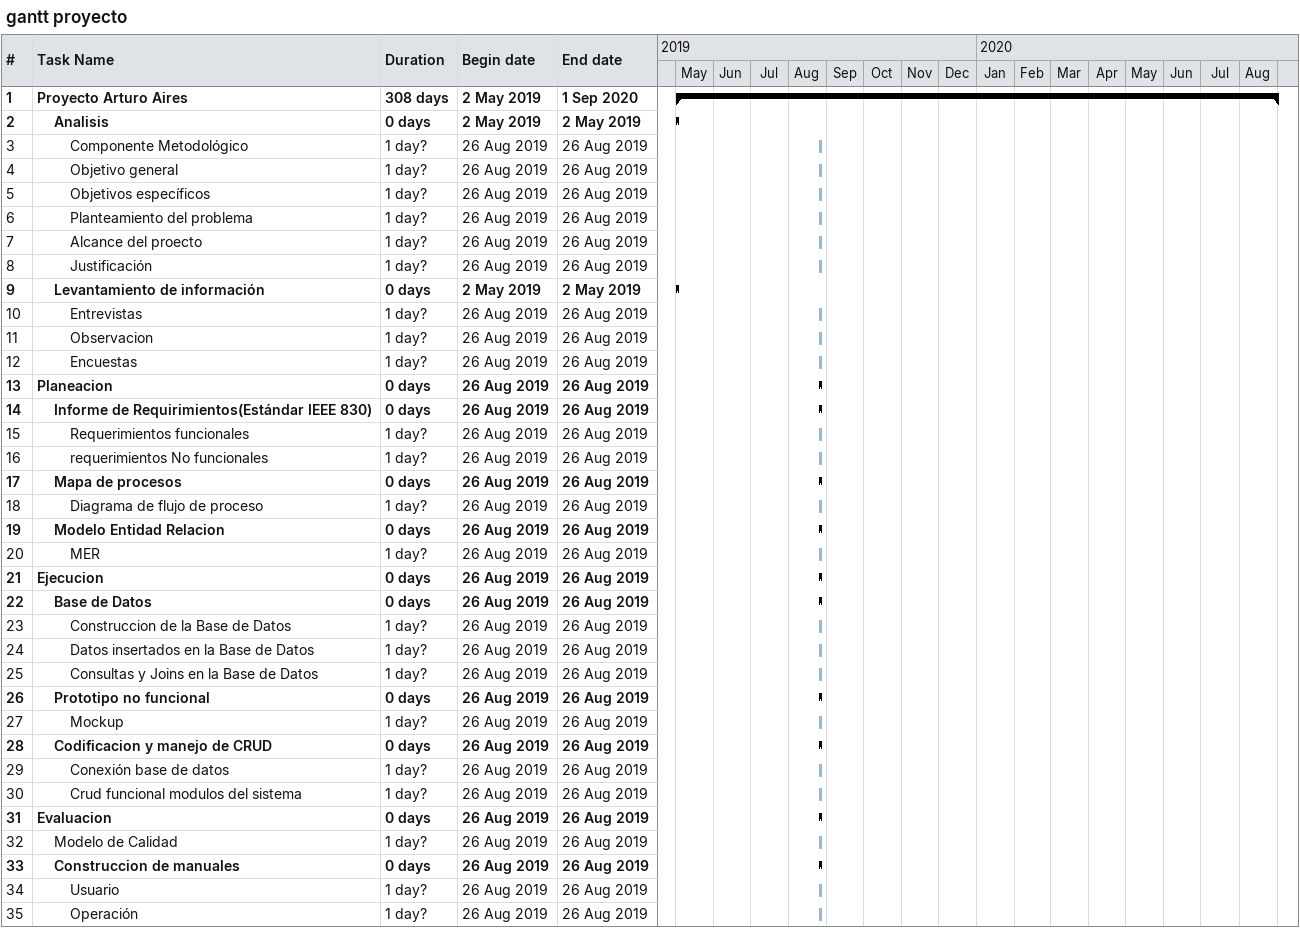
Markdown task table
gantt proyecto

| ID | Level | Task | Duration | Start | Finish |
|---|---|---|---|---|---|
| 1 | 1 | **Proyecto Arturo Aires** | 308d | 2019-05-02 | 2020-09-01 |
| 2 | 2 | **Analisis** | 0d | 2019-05-02 | 2019-05-02 |
| 3 | 3 | Componente Metodológico | 1d? | 2019-08-26 | 2019-08-26 |
| 4 | 3 | Objetivo general | 1d? | 2019-08-26 | 2019-08-26 |
| 5 | 3 | Objetivos específicos | 1d? | 2019-08-26 | 2019-08-26 |
| 6 | 3 | Planteamiento del problema | 1d? | 2019-08-26 | 2019-08-26 |
| 7 | 3 | Alcance del proecto | 1d? | 2019-08-26 | 2019-08-26 |
| 8 | 3 | Justificación | 1d? | 2019-08-26 | 2019-08-26 |
| 9 | 2 | **Levantamiento de información** | 0d | 2019-05-02 | 2019-05-02 |
| 10 | 3 | Entrevistas | 1d? | 2019-08-26 | 2019-08-26 |
| 11 | 3 | Observacion | 1d? | 2019-08-26 | 2019-08-26 |
| 12 | 3 | Encuestas | 1d? | 2019-08-26 | 2019-08-26 |
| 13 | 1 | **Planeacion** | 0d | 2019-08-26 | 2019-08-26 |
| 14 | 2 | **Informe de Requirimientos(Estándar IEEE 830)** | 0d | 2019-08-26 | 2019-08-26 |
| 15 | 3 | Requerimientos funcionales | 1d? | 2019-08-26 | 2019-08-26 |
| 16 | 3 | requerimientos No funcionales | 1d? | 2019-08-26 | 2019-08-26 |
| 17 | 2 | **Mapa de procesos** | 0d | 2019-08-26 | 2019-08-26 |
| 18 | 3 | Diagrama de flujo de proceso | 1d? | 2019-08-26 | 2019-08-26 |
| 19 | 2 | **Modelo Entidad Relacion** | 0d | 2019-08-26 | 2019-08-26 |
| 20 | 3 | MER | 1d? | 2019-08-26 | 2019-08-26 |
| 21 | 1 | **Ejecucion** | 0d | 2019-08-26 | 2019-08-26 |
| 22 | 2 | **Base de Datos** | 0d | 2019-08-26 | 2019-08-26 |
| 23 | 3 | Construccion de la Base de Datos | 1d? | 2019-08-26 | 2019-08-26 |
| 24 | 3 | Datos insertados en la Base de Datos | 1d? | 2019-08-26 | 2019-08-26 |
| 25 | 3 | Consultas y Joins en la Base de Datos | 1d? | 2019-08-26 | 2019-08-26 |
| 26 | 2 | **Prototipo no funcional** | 0d | 2019-08-26 | 2019-08-26 |
| 27 | 3 | Mockup | 1d? | 2019-08-26 | 2019-08-26 |
| 28 | 2 | **Codificacion y manejo de CRUD** | 0d | 2019-08-26 | 2019-08-26 |
| 29 | 3 | Conexión base de datos | 1d? | 2019-08-26 | 2019-08-26 |
| 30 | 3 | Crud funcional modulos del sistema | 1d? | 2019-08-26 | 2019-08-26 |
| 31 | 1 | **Evaluacion** | 0d | 2019-08-26 | 2019-08-26 |
| 32 | 2 | Modelo de Calidad | 1d? | 2019-08-26 | 2019-08-26 |
| 33 | 2 | **Construccion de manuales** | 0d | 2019-08-26 | 2019-08-26 |
| 34 | 3 | Usuario | 1d? | 2019-08-26 | 2019-08-26 |
| 35 | 3 | Operación | 1d? | 2019-08-26 | 2019-08-26 |
